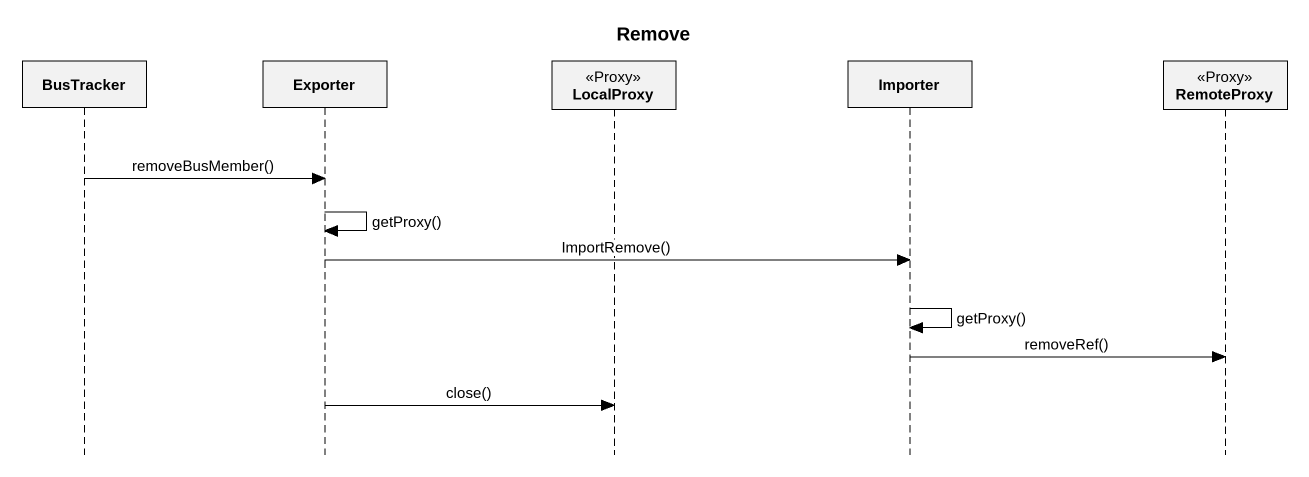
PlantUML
@startuml
title Remove
hide footbox
participant BusTracker
participant Exporter
participant LocalProxy <<Proxy>>
participant Importer
participant RemoteProxy <<Proxy>>

BusTracker -> Exporter : removeBusMember()
Exporter -> Exporter : getProxy()
Exporter -> Importer : ImportRemove()
Importer -> Importer : getProxy()
Importer -> RemoteProxy : removeRef()
Exporter -> LocalProxy : close()
@enduml
